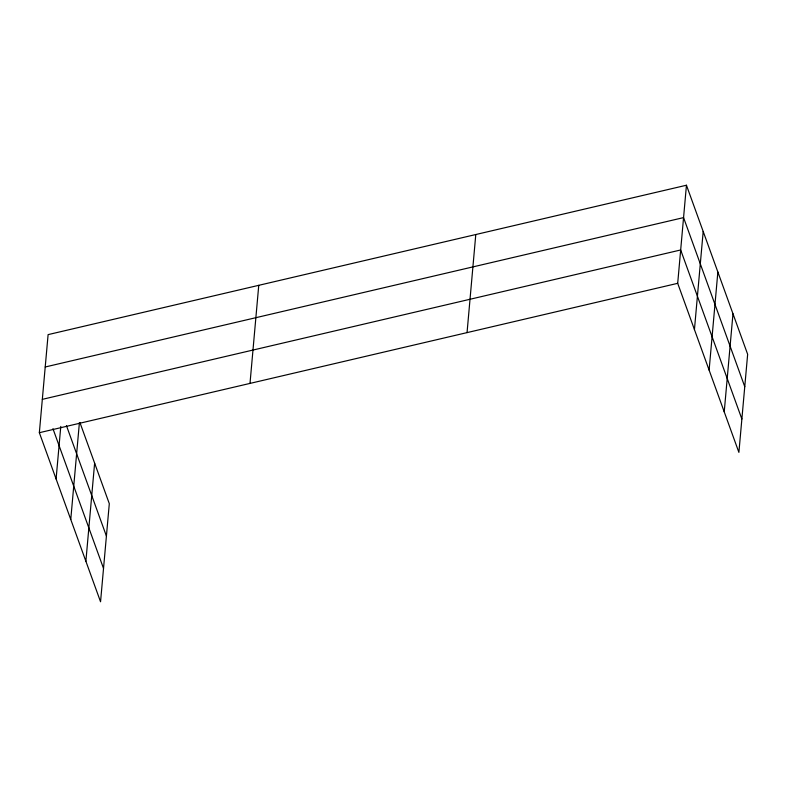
<?xml version="1.0" encoding="UTF-8"?>
<svg xmlns="http://www.w3.org/2000/svg" width="787" height="787" viewBox="0 0 787 787"><rect width="100%" height="100%" fill="white"/><g stroke="black" fill="none" stroke-linecap="round" stroke-linejoin="round"><path stroke-width="1.18" d="M79.92 422.53L109.304 503.68L100.549 601.77L39.35 432.702L48.105 334.623L686.451 185.23L747.65 354.298L738.895 452.377L677.696 283.32L686.451 185.23M56.093 478.958L60.786 426.426M70.761 519.489L79.408 422.599M85.881 561.239L94.627 463.159M250 383.407L258.756 285.327M467.045 332.616L475.791 234.536M694.439 329.576L703.194 231.486M709.117 370.097L717.862 272.017M724.227 411.857L732.982 313.767M45.213 366.988L683.559 217.605L744.758 386.663M42.321 399.353L680.676 249.971L741.875 419.028M39.35 432.702L677.696 283.32M66.442 425.629L106.412 536.045M52.945 428.689L103.52 568.421"/></g></svg>
